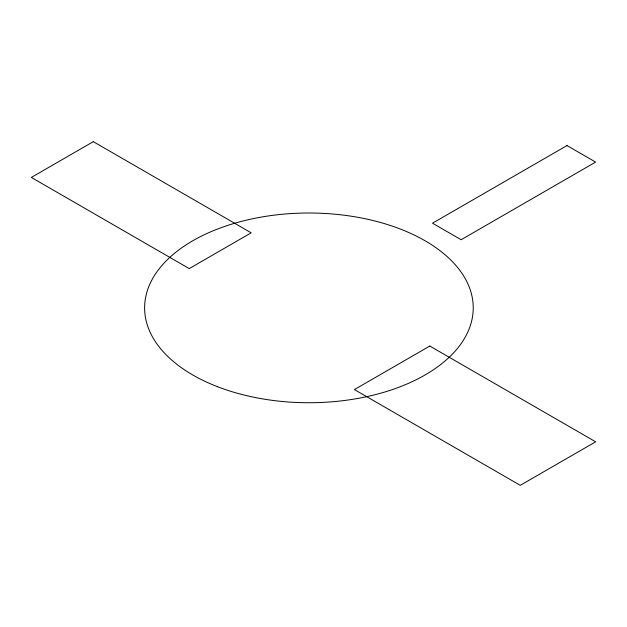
<?xml version="1.0" encoding="UTF-8"?>
<svg xmlns="http://www.w3.org/2000/svg" width="627" height="627" viewBox="0 0 627 627"><rect width="100%" height="100%" fill="white"/><g stroke="black" fill="none" stroke-linecap="round" stroke-linejoin="round"><path stroke-width="0.94" d="M93.305 141.663L31.35 177.433L189.236 268.591L251.192 232.821L93.305 141.663M566.996 145.558L432.52 223.204L461.143 239.733L595.626 162.087L566.996 145.558M429.801 346.057L354.412 389.579L520.261 485.337L595.65 441.808L429.801 346.057M217.357 386.64A164.313 94.865 0 0 0 472.86 314.268A164.313 94.865 0 0 0 236.551 222.703A164.313 94.865 0 0 0 217.357 386.64"/></g></svg>
